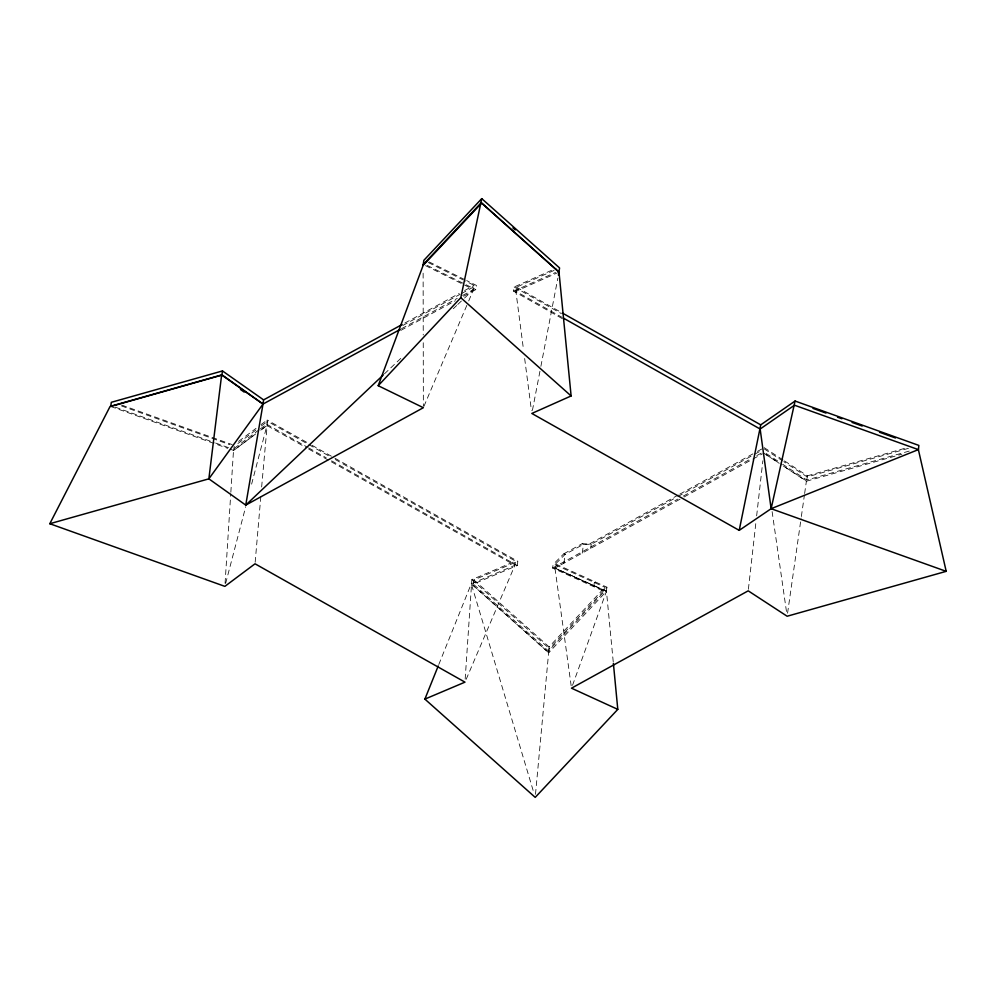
<?xml version="1.0" encoding="UTF-8"?>
<svg xmlns="http://www.w3.org/2000/svg" width="996" height="996" viewBox="0 0 996 996"><rect width="100%" height="100%" fill="white"/><g stroke="black" fill="none" stroke-linecap="round" stroke-linejoin="round"><path stroke-width="0.75" stroke-dasharray="4.98 3.74" d="M225.071 583.283L230.748 493.779M230.848 492.236L233.5 450.565L255.798 433.858L233.624 450.441L229.242 448.872M465.169 679.085L471.855 579.61L515.505 561.134L514.92 565.305L465.58 680.729M255.163 562.267L260.852 496.195M261.649 486.969L267.526 421.333L329.863 456.479M535.499 794.298L548.609 652.915L606.464 591.263L554.971 568.106L555.556 563.935L565.13 554.386L583.494 544.314L591.263 544.264L676.545 497.278M748.382 589.296L755.964 521.966M756.649 515.841L762.861 460.75M233.624 450.441L234.222 446.27M260.392 428.84L266.592 424.184L267.177 420.013L310.54 444.465M468.718 300.916L473.548 289.525L474.133 285.354L464.397 280.511M463.563 296.285L475.839 289.599L476.424 285.429L466.701 280.586M562.142 318.533L513.575 291.156L514.16 286.985L556.166 268.273M473.324 584.104L473.909 579.933L517.845 561.333L517.26 565.504L473.324 584.104L548.485 651.035L604.36 591.487L604.946 587.316L553.203 563.898L552.618 568.069L604.36 591.487M554.037 270.426L516.476 287.159L515.891 291.33L523.46 349.347M548.485 651.035L549.07 646.865L604.946 587.316M548.734 652.778L549.331 648.595L606.938 587.204L554.224 563.338L553.203 563.898M563.898 563.188L565.13 554.386L563.811 553.788L554.224 563.338M582.262 553.079L583.494 544.314L582.162 543.716L563.811 553.788M590.678 548.435L591.263 544.264L582.162 543.716M593.74 586.632L594.326 582.461M613.237 661.817L606.464 591.263L594.587 585.997L595.185 581.826M606.938 587.204L606.352 591.375L554.971 568.106L571.281 686.655M784.524 460.911L807.37 475.827L806.598 481.093L783.205 465.829M787.575 613.175L801.133 518.045M801.357 516.513L804.419 495.037M804.631 493.506L806.387 481.23L780.528 464.186M532.412 410.414L540.604 367.86M540.89 366.341L557.835 278.195M225.656 583.357L245.713 506.69M251.615 484.143L266.94 425.516L306.245 447.665M572.538 685.298L606.464 591.263M438.8 664.519L471.27 583.781L514.92 565.305L307.59 448.424M423.972 406.268L468.108 302.336M384.456 373.836L402.509 356.755M453.255 308.735L456.641 305.535M457.762 304.465L463.401 299.124M464.534 298.065L473.548 289.525L424.869 265.31M260.753 430.148L266.94 425.516L260.778 430.123M238.617 441.402L256.009 428.38M260.977 424.67L267.177 420.013M237.919 443.506L256.42 429.65M261.363 425.952L267.526 421.333M234.297 448.362L259.147 429.774M589.931 543.667L678.438 494.912M679.795 494.153L756.039 452.147M757.408 451.4L762.849 448.399M677.903 496.531L753.511 454.886M754.856 454.139L760.259 451.163M552.618 568.069L677.865 499.071M683.306 496.07L751.37 458.571M756.823 455.57L763.621 451.823M680.031 499.208L554.971 568.106L594.587 585.997M684.078 496.979L751.569 459.803M752.926 459.056L762.363 453.852M404.862 323.04L459.193 293.484M464.634 290.521L474.133 285.354M402.77 325.505L460.065 294.33M461.422 293.596L476.424 285.429M401.562 328.692L457.251 298.389M462.679 295.439L473.548 289.525M400.815 330.411L455.384 300.73M513.575 291.156L555.581 272.443M559.005 272.12L515.891 291.33L561.781 317.201M807.37 475.827L906.833 447.752M908.427 448.349L807.183 476.922L783.79 461.658M909.211 451.088L806.785 479.997L782.669 464.248M806.387 481.23L901.89 454.201M121.711 405.073L232.193 444.602M121.562 405.97L229.827 444.702M115.312 407.165L214.165 442.535M215.622 443.046L228.694 447.727M110.73 406.48L227.773 448.349M429.151 261.923L465.306 279.901M428.23 262.521L463.016 279.814M427.172 265.397L464.721 284.072M466.103 284.756L475.839 289.599M516.476 287.159L559.665 311.499M514.16 286.985L561.383 313.603M311.897 445.224L333.573 457.45M334.93 458.21L517.845 561.333M335.279 459.53L515.505 561.134M266.592 424.184L307.241 447.104M308.598 447.864L326.215 457.799M331.631 460.849L517.26 565.504M764.218 447.652L783.254 460.077M764.306 448.935L782.495 460.812M766.161 453.479L781.399 463.426M766.322 454.799L781.91 464.983M763.72 453.105L779.233 463.327M473.909 579.933L549.07 646.865M471.855 579.61L549.331 648.595M471.22 583.743L548.871 652.89L471.27 583.781L533.881 792.928M772.112 511.583L786.703 613.163M524.655 358.498L531.428 410.402M423.126 273.165L423.238 335.017M423.25 342.749L423.362 406.144"/><path stroke-width="1.49" d="M400.205 329.427L263.006 404.052L221.635 374.932L110.095 406.418L49.8 523.722L208.861 478.839L245.751 505.109L423.362 407.7L378.206 385.701L460.787 297.704L481.753 198.627L559.59 267.949L558.42 275.157M221.635 374.932L208.861 478.839L263.006 404.052L263.604 399.882L402.147 324.509M221.871 375.106L222.469 370.935L111.328 402.297L110.73 406.48L222.22 375.006L263.006 404.052L245.751 505.109L383.336 374.907M378.206 385.701L423.113 265.434L423.835 260.342L481.753 198.627M423.25 264.513L481.255 202.698L559.005 272.12L571.119 395.947L531.827 413.452L739.206 530.358L760.732 424.856L795.069 401.039L918.847 445.411L918.449 449.644M739.206 530.358L771.128 508.707L795.069 401.039M613.387 663.361L617.794 709.376L535.213 797.373L424.881 699.117L438.228 665.963M423.113 265.434L481.155 203.582M771.128 508.707L918.374 449.619L946.2 571.343L771.128 508.707L760.147 429.027L794.484 405.21L918.262 449.582M559.005 272.12L481.255 202.698M424.881 699.117L464.97 682.148L255.026 563.798L224.872 586.37L49.8 523.722M946.2 571.343L787.139 616.238L748.208 590.827L571.492 688.186L617.794 709.376M812.973 408.397L825.995 413.079M837.574 417.224L841.919 418.781M852.053 422.416L862.187 426.039M879.555 432.276L895.466 437.979M562.367 313.03L760.732 424.856M563.126 317.961L760.147 429.027M222.469 370.935L263.604 399.882M240.459 389.461L244.232 392.113M512.915 227.885L515.206 229.927M460.787 297.704L571.119 395.947"/></g></svg>
